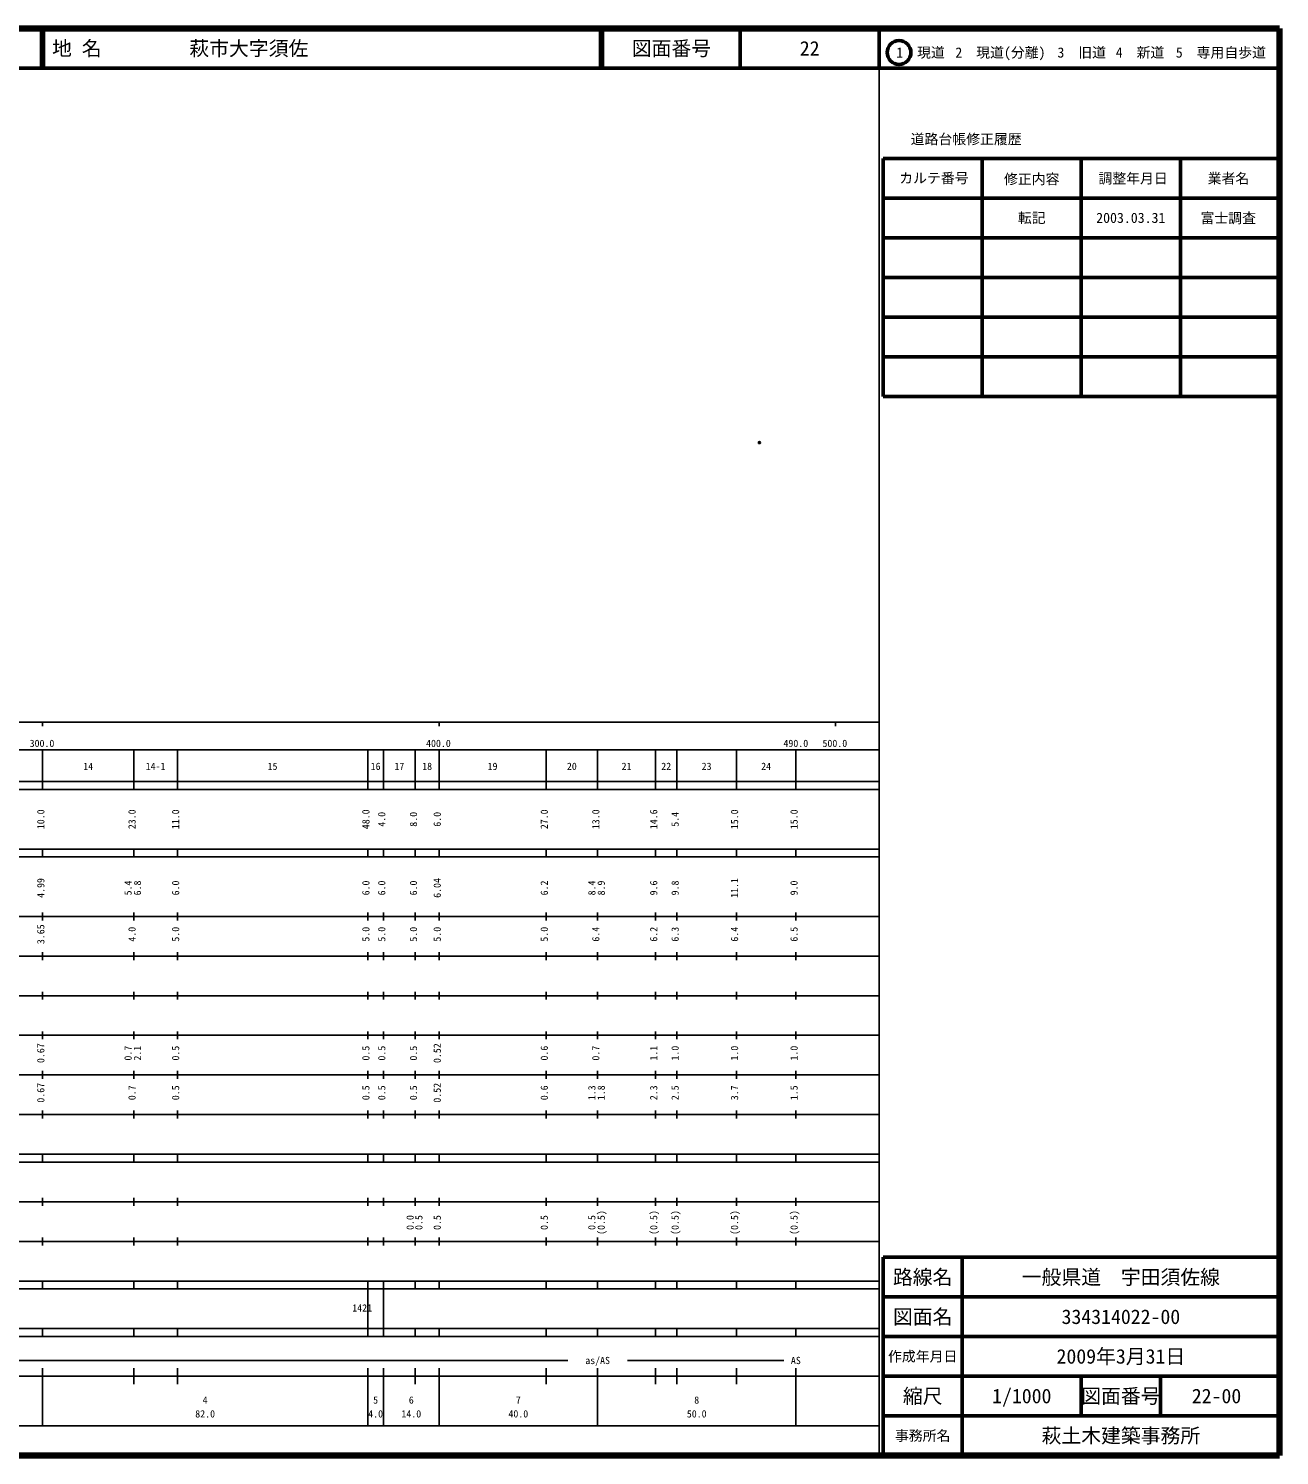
# Model space of a CAD drawing. Units: millimetres on the paper. Extents: x 40 to 680, y 20 to 380.
# Drawn here: x 364.4 to 680, y 20 to 380 of the extents above; entities that cross this region are included whole.
import ezdxf
from ezdxf.enums import TextEntityAlignment as Align

# ---------------------------------------------------------------- set-up
doc = ezdxf.new("R2010")
doc.units = ezdxf.units.MM
doc.header["$PDMODE"] = 32
doc.header["$PDSIZE"] = 0.5
doc.layers.add('M-OTRS', color=6, linetype='Continuous')
doc.layers.add('M-TTL-TXT', color=7, linetype='Continuous')
for name, color, linetype, lineweight in [('M-TTL', 2, 'Continuous', 140), ('M-TTL-BAND', 7, 'Continuous', 25), ('M-TTL-FRAM', 2, 'Continuous', 50), ('M-TTL-LINE', 7, 'Continuous', 50)]:
    doc.layers.add(name, color=color, linetype=linetype, lineweight=lineweight)
doc.styles.add('ＭＳ ゴシック', font='')
doc.styles.get('ＭＳ ゴシック').set_extended_font_data('MS Gothic')

msp = doc.modelspace()

# ---------------------------------------------------------------- linework, layer by layer
at = {"layer": 'M-OTRS'}
msp.add_point((548.803, 275.524), dxfattribs=at)
at = {"layer": 'M-TTL'}
for p, q in [((680, 380), (40, 380)), ((680, 20), (680, 380)), ((40, 20), (680, 20))]:
    msp.add_line(p, q, dxfattribs=at)
at = {"layer": 'M-TTL-BAND'}
for p, q in [((579, 20), (579, 370)), ((40, 205), (579, 205)), ((368, 205), (368, 204)), ((468, 205), (468, 204)), ((568, 205), (568, 204)), ((68, 198), (579, 198)), ((368, 188), (368, 198)), ((391, 188), (391, 198)), ((402, 188), (402, 198)), ((450, 188), (450, 198)), ((454, 188), (454, 198)), ((462, 188), (462, 198)), ((468, 188), (468, 198)), ((495, 188), (495, 198)), ((508, 188), (508, 198)), ((522.6, 188), (522.6, 198)), ((528, 188), (528, 198)), ((543, 188), (543, 198)), ((558, 188), (558, 198)), ((40, 190), (579, 190)), ((40, 188), (579, 188)), ((40, 173), (579, 173)), ((368, 171), (368, 173)), ((391, 171), (391, 173)), ((402, 171), (402, 173)), ((450, 171), (450, 173)), ((454, 171), (454, 173)), ((462, 171), (462, 173)), ((468, 171), (468, 173)), ((495, 171), (495, 173)), ((508, 171), (508, 173)), ((522.6, 171), (522.6, 173)), ((528, 171), (528, 173)), ((543, 171), (543, 173)), ((558, 171), (558, 173)), ((40, 171), (579, 171)), ((40, 156), (579, 156)), ((368, 155), (368, 157)), ((391, 155), (391, 157)), ((402, 155), (402, 157)), ((450, 155), (450, 157)), ((454, 155), (454, 157)), ((462, 155), (462, 157)), ((468, 155), (468, 157)), ((495, 155), (495, 157)), ((508, 155), (508, 157)), ((522.6, 155), (522.6, 157)), ((528, 155), (528, 157)), ((543, 155), (543, 157)), ((558, 155), (558, 157)), ((46, 146), (579, 146)), ((368, 145), (368, 147)), ((391, 145), (391, 147)), ((402, 145), (402, 147)), ((450, 145), (450, 147)), ((454, 145), (454, 147)), ((462, 145), (462, 147)), ((468, 145), (468, 147)), ((495, 145), (495, 147)), ((508, 145), (508, 147)), ((522.6, 145), (522.6, 147)), ((528, 145), (528, 147)), ((543, 145), (543, 147)), ((558, 145), (558, 147)), ((368, 135), (368, 137)), ((391, 135), (391, 137)), ((402, 135), (402, 137)), ((450, 135), (450, 137)), ((454, 135), (454, 137)), ((462, 135), (462, 137)), ((468, 135), (468, 137)), ((495, 135), (495, 137)), ((508, 135), (508, 137)), ((522.6, 135), (522.6, 137)), ((528, 135), (528, 137)), ((543, 135), (543, 137)), ((558, 135), (558, 137)), ((52, 136), (579, 136)), ((46, 126), (579, 126)), ((368, 125), (368, 127)), ((391, 125), (391, 127)), ((402, 125), (402, 127)), ((450, 125), (450, 127)), ((454, 125), (454, 127)), ((462, 125), (462, 127)), ((468, 125), (468, 127)), ((495, 125), (495, 127)), ((508, 125), (508, 127)), ((522.6, 125), (522.6, 127)), ((528, 125), (528, 127)), ((543, 125), (543, 127)), ((558, 125), (558, 127)), ((52, 116), (579, 116)), ((368, 115), (368, 117)), ((391, 115), (391, 117)), ((402, 115), (402, 117)), ((450, 115), (450, 117)), ((454, 115), (454, 117)), ((462, 115), (462, 117)), ((468, 115), (468, 117)), ((495, 115), (495, 117)), ((508, 115), (508, 117)), ((522.6, 115), (522.6, 117)), ((528, 115), (528, 117)), ((543, 115), (543, 117)), ((558, 115), (558, 117)), ((46, 106), (579, 106)), ((368, 105), (368, 107)), ((391, 105), (391, 107)), ((402, 105), (402, 107)), ((450, 105), (450, 107)), ((454, 105), (454, 107)), ((462, 105), (462, 107)), ((468, 105), (468, 107)), ((495, 105), (495, 107)), ((508, 105), (508, 107)), ((522.6, 105), (522.6, 107)), ((528, 105), (528, 107)), ((543, 105), (543, 107)), ((558, 105), (558, 107)), ((40, 96), (579, 96)), ((40, 94), (579, 94)), ((368, 94), (368, 96)), ((391, 94), (391, 96)), ((402, 94), (402, 96)), ((450, 94), (450, 96)), ((454, 94), (454, 96)), ((462, 94), (462, 96)), ((468, 94), (468, 96)), ((495, 94), (495, 96)), ((508, 94), (508, 96)), ((522.6, 94), (522.6, 96)), ((528, 94), (528, 96)), ((543, 94), (543, 96)), ((558, 94), (558, 96)), ((49, 84), (579, 84)), ((368, 83), (368, 85)), ((391, 83), (391, 85)), ((402, 83), (402, 85)), ((450, 83), (450, 85)), ((454, 83), (454, 85)), ((462, 83), (462, 85)), ((468, 83), (468, 85)), ((495, 83), (495, 85)), ((508, 83), (508, 85)), ((522.6, 83), (522.6, 85)), ((528, 83), (528, 85)), ((543, 83), (543, 85)), ((558, 83), (558, 85)), ((40, 74), (579, 74)), ((368, 73), (368, 75)), ((391, 73), (391, 75)), ((402, 73), (402, 75)), ((450, 73), (450, 75)), ((454, 73), (454, 75)), ((462, 73), (462, 75)), ((468, 73), (468, 75)), ((495, 73), (495, 75)), ((508, 73), (508, 75)), ((522.6, 73), (522.6, 75)), ((528, 73), (528, 75)), ((543, 73), (543, 75)), ((558, 73), (558, 75)), ((40, 64), (579, 64)), ((40, 62), (579, 62)), ((368, 62), (368, 64)), ((391, 62), (391, 64)), ((402, 62), (402, 64)), ((450, 62), (450, 64)), ((450, 62), (450, 52)), ((454, 62), (454, 64)), ((454, 62), (454, 52)), ((462, 62), (462, 64)), ((468, 62), (468, 64)), ((495, 62), (495, 64)), ((508, 62), (508, 64)), ((522.6, 62), (522.6, 64)), ((528, 62), (528, 64)), ((543, 62), (543, 64)), ((558, 62), (558, 64)), ((40, 52), (579, 52)), ((368, 50), (368, 52)), ((391, 50), (391, 52)), ((402, 50), (402, 52)), ((450, 50), (450, 52)), ((454, 50), (454, 52)), ((462, 50), (462, 52)), ((468, 50), (468, 52)), ((495, 50), (495, 52)), ((508, 50), (508, 52)), ((522.6, 50), (522.6, 52)), ((528, 50), (528, 52)), ((543, 50), (543, 52)), ((558, 50), (558, 52)), ((40, 50), (579, 50)), ((71, 44), (500.5, 44)), ((515.5, 44), (555, 44)), ((40, 40), (579, 40)), ((368, 27.5), (368, 42)), ((391, 38), (391, 42)), ((402, 38), (402, 42)), ((450, 27.5), (450, 42)), ((454, 27.5), (454, 42)), ((462, 38), (462, 42)), ((468, 27.5), (468, 42)), ((495, 38), (495, 42)), ((508, 27.5), (508, 42)), ((522.6, 38), (522.6, 42)), ((528, 38), (528, 42)), ((543, 38), (543, 42)), ((558, 27.5), (558, 42)), ((68, 27.5), (579, 27.5))]:
    msp.add_line(p, q, dxfattribs=at)
at = {"layer": 'M-TTL-FRAM'}
for p, q in [((580, 347.197), (580, 287.197)), ((580, 347.197), (680, 347.197)), ((580, 287.197), (680, 287.197)), ((680, 70), (580, 70)), ((580, 70), (580, 20))]:
    msp.add_line(p, q, dxfattribs=at)
at = {"layer": 'M-TTL-LINE'}
for p, q in [((367.75, 380), (367.75, 370)), ((368.25, 380), (368.25, 370)), ((508.747, 380), (508.747, 370)), ((509.247, 380), (509.247, 370)), ((543.997, 380), (543.997, 370)), ((579, 380), (579, 370)), ((40, 370), (680, 370)), ((605, 347.197), (605, 287.197)), ((630, 347.197), (630, 287.197)), ((655, 347.197), (655, 287.197)), ((580, 337.197), (680, 337.197)), ((580, 327.197), (680, 327.197)), ((580, 317.197), (680, 317.197)), ((580, 307.197), (680, 307.197)), ((580, 297.197), (680, 297.197)), ((600, 70), (600, 20)), ((680, 60), (580, 60)), ((680, 50), (580, 50)), ((680, 40), (580, 40)), ((630, 40), (630, 30)), ((650, 40), (650, 30)), ((680, 30), (580, 30))]:
    msp.add_line(p, q, dxfattribs=at)
msp.add_circle((584.031, 373.958), 3, dxfattribs=at)

# ---------------------------------------------------------------- texts
at = {"layer": 'M-TTL-BAND', "style": 'ＭＳ ゴシック'}
for s, p in [('300.0', (367.844, 198.195)), ('400.0', (467.844, 198.195)), ('490.0', (558, 198.195)), ('500.0', (567.844, 198.195)), ('14', (379.5, 192.405)), ('14-1', (396.5, 192.405)), ('15', (426, 192.405)), ('16', (452, 192.405)), ('17', (458, 192.405)), ('18', (465, 192.405)), ('19', (481.5, 192.405)), ('20', (501.5, 192.405)), ('21', (515.3, 192.405)), ('22', (525.3, 192.405)), ('23', (535.5, 192.405)), ('24', (550.5, 192.405)), ('1421', (448.604, 55.757)), ('as/AS', (508, 42.5)), ('AS', (558, 42.5)), ('4', (409, 32.523)), ('5', (452, 32.523)), ('6', (461, 32.523)), ('7', (488, 32.523)), ('8', (533, 32.523)), ('82.0', (409, 29.033)), ('4.0', (452, 29.033)), ('14.0', (461, 29.033)), ('40.0', (488, 29.033)), ('50.0', (533, 29.033))]:
    msp.add_text(s, height=1.833, dxfattribs=at).set_placement(p, align=Align.BOTTOM_CENTER)
for s, p in [('10.0', (369, 180.5)), ('23.0', (392, 180.5)), ('11.0', (403, 180.5)), ('48.0', (451, 180.5)), ('4.0', (455, 180.5)), ('8.0', (463, 180.5)), ('6.0', (469, 180.5)), ('27.0', (496, 180.5)), ('13.0', (509, 180.5)), ('14.6', (523.6, 180.5)), ('5.4', (529, 180.5)), ('15.0', (544, 180.5)), ('15.0', (559, 180.5)), ('4.99', (369, 163.174)), ('5.4', (391, 163.174)), ('6.8', (393.37, 163.174)), ('6.0', (403, 163.174)), ('6.0', (451, 163.174)), ('6.0', (455, 163.174)), ('6.0', (463, 163.174)), ('6.04', (469, 163.174)), ('6.2', (496, 163.174)), ('8.4', (508, 163.174)), ('8.9', (510.37, 163.174)), ('9.6', (523.6, 163.174)), ('9.8', (529, 163.174)), ('11.1', (544, 163.174)), ('9.0', (559, 163.174)), ('3.65', (369, 151.5)), ('4.0', (392, 151.5)), ('5.0', (403, 151.5)), ('5.0', (451, 151.5)), ('5.0', (455, 151.5)), ('5.0', (463, 151.5)), ('5.0', (469, 151.5)), ('5.0', (496, 151.5)), ('6.4', (509, 151.5)), ('6.2', (523.6, 151.5)), ('6.3', (529, 151.5)), ('6.4', (544, 151.5)), ('6.5', (559, 151.5)), ('0.67', (369, 121.5)), ('0.7', (391, 121.5)), ('2.1', (393.37, 121.5)), ('0.5', (403, 121.5)), ('0.5', (451, 121.5)), ('0.5', (455, 121.5)), ('0.5', (463, 121.5)), ('0.52', (469, 121.5)), ('0.6', (496, 121.5)), ('0.7', (509, 121.5)), ('1.1', (523.6, 121.5)), ('1.0', (529, 121.5)), ('1.0', (544, 121.5)), ('1.0', (559, 121.5)), ('0.67', (369, 111.5)), ('0.7', (392, 111.5)), ('0.5', (403, 111.5)), ('0.5', (451, 111.5)), ('0.5', (455, 111.5)), ('0.5', (463, 111.5)), ('0.52', (469, 111.5)), ('0.6', (496, 111.5)), ('1.3', (508, 111.5)), ('1.8', (510.37, 111.5)), ('2.3', (523.6, 111.5)), ('2.5', (529, 111.5)), ('3.7', (544, 111.5)), ('1.5', (559, 111.5)), ('0.0', (462.16, 78.764)), ('0.5', (464.37, 78.764)), ('0.5', (469, 78.764)), ('0.5', (496, 78.764)), ('0.5', (508, 78.764)), ('(0.5)', (510.37, 78.764)), ('(0.5)', (523.6, 78.764)), ('(0.5)', (529, 78.764)), ('(0.5)', (544, 78.764)), ('(0.5)', (559, 78.764))]:
    msp.add_text(s, height=1.833, rotation=90, dxfattribs=at).set_placement(p, align=Align.BOTTOM_CENTER)
at = {"layer": 'M-TTL-TXT', "style": 'ＭＳ ゴシック'}
for s, p in [('地 名', (370.38, 375)), ('萩市大字須佐', (405.024, 375))]:
    msp.add_text(s, height=3.666, dxfattribs=at).set_placement(p, align=Align.MIDDLE_LEFT)
for s, height, p in [('図面番号', 3.666, (526.622, 375)), ('22', 3.666, (561.497, 375)), ('1\u3000現道', 2.566, (589.448, 373.958)), ('2\u3000現道(分離)', 2.566, (609.619, 373.958)), ('3\u3000旧道', 2.566, (630.121, 373.958)), ('4\u3000新道', 2.566, (644.824, 373.958)), ('5\u3000専用自歩道', 2.566, (665.228, 373.958)), ('道路台帳修正履歴', 2.566, (600.968, 352.113)), ('カルテ番号', 2.566, (592.839, 342.277)), ('修正内容', 2.566, (617.509, 342.023)), ('調整年月日', 2.566, (643.089, 342.197)), ('業者名', 2.566, (667.134, 342.197)), ('転記', 2.566, (617.5, 332.245)), ('2003.03.31', 2.566, (642.5, 332.245)), ('富士調査', 2.566, (667.077, 332.189)), ('路線名', 3.666, (590, 65)), ('路線名', 3.666, (590, 65)), ('一般県道\u3000宇田須佐線', 3.666, (640, 65)), ('図面名', 3.666, (590, 55)), ('図面名', 3.666, (590, 55)), ('334314022-00', 3.666, (640, 55)), ('2009年3月31日', 3.666, (640, 45)), ('作成年月日', 2.566, (590, 45)), ('作成年月日', 2.566, (590, 45)), ('縮尺', 3.666, (590, 35)), ('縮尺', 3.666, (590, 35)), ('1/1000', 3.666, (615, 35)), ('図面番号', 3.666, (640, 35)), ('図面番号', 3.666, (640, 35)), ('22-00', 3.666, (664.125, 35)), ('事務所名', 2.566, (590, 25)), ('事務所名', 2.566, (590, 25)), ('萩土木建築事務所', 3.666, (640, 25))]:
    msp.add_text(s, height=height, dxfattribs=at).set_placement(p, align=Align.MIDDLE_CENTER)

doc.saveas('drawing.dxf')
